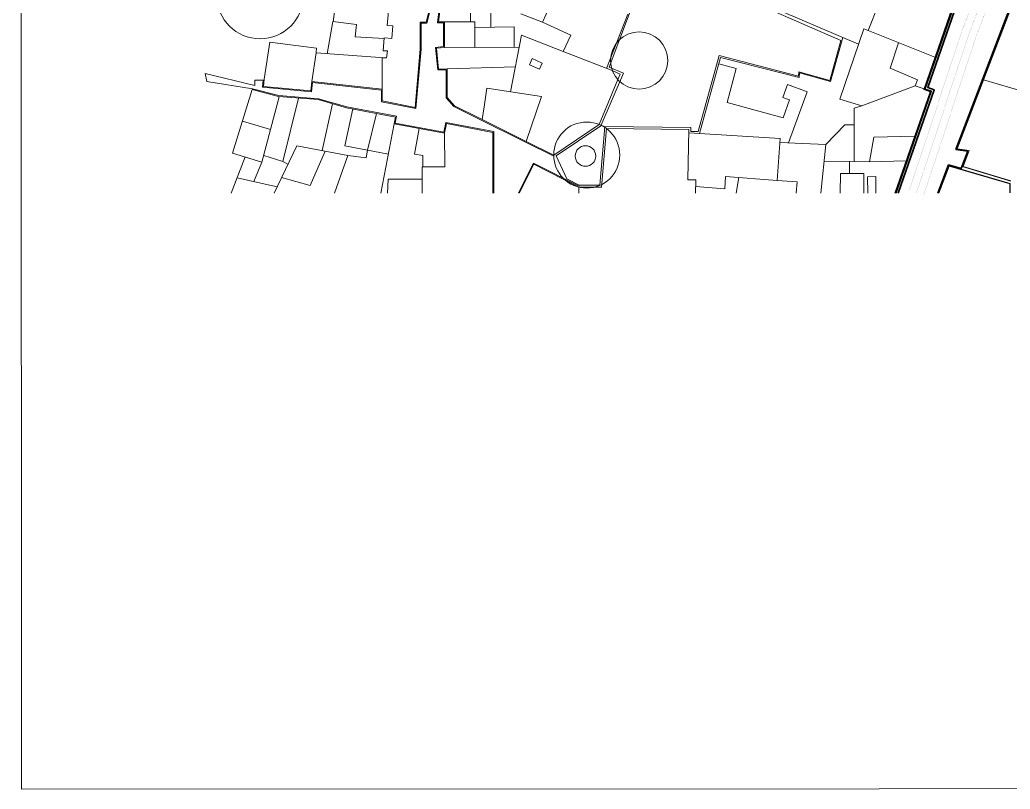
# Model space of a CAD drawing. Header units: millimetres. Extents: x 4203764 to 12476749, y 34048 to 3000914.
# Drawn here: x 11101557 to 11328355, y 1729084 to 1905317 of the extents above; entities that cross this region are included whole.
import ezdxf

# ---------------------------------------------------------------- set-up
doc = ezdxf.new("R2010")
doc.units = ezdxf.units.MM
doc.header["$MEASUREMENT"] = 0
for name, color, linetype, lineweight in [('2', 240, 'Continuous', 25), ('4', 1, 'Continuous', 35), ('building property', 253, 'Continuous', 15), ('FORMAT', 250, 'Continuous', 0), ('open space', 94, 'Continuous', 5), ('road netwrk', 1, 'Continuous', 35), ('streets', 254, 'Continuous', 9)]:
    doc.layers.add(name, color=color, linetype=linetype, lineweight=lineweight)

# ---------------------------------------------------------------- blocks, each defined once
blk = doc.blocks.new('EEEEEEEEE')
at = {"layer": 'FORMAT'}
blk.add_lwpolyline([(11101940, 671029), (12476749, 671572), (12476365, 1642602), (11101557, 1642059)], close=True, dxfattribs=at)

msp = doc.modelspace()

# ---------------------------------------------------------------- linework, layer by layer
at = {"layer": '2', "const_width": 23.31871}
for points in [[(11331505.81311, 1940216.73992), (11317216.34118, 1902504.60278), (11305240.91102, 1866186.19968)], [(11334773.44344, 1939039.18417), (11320490.78164, 1901345.02001), (11308539.10979, 1865098.66978)]]:
    msp.add_lwpolyline(points, dxfattribs=at)
at = {"layer": '4', "const_width": 23.31871}
msp.add_lwpolyline([(11481294.00148, 2243093.91698), (11471001.10319, 2214172.22983), (11460773.56777, 2198727.16007), (11440431.50525, 2159854.40481), (11410827.02353, 2106378.31538), (11407932.35347, 2098006.64963), (11381009.78312, 2054501.2777), (11379713.66964, 2049593.78034), (11361154.51518, 2015952.90746), (11347620.71037, 1981964.43153), (11333139.62828, 1939627.96205), (11318853.56141, 1901924.81139), (11306890.0104, 1865642.43473)], dxfattribs=at)
at = {"layer": 'building property'}
for p, q in [((11196511.79963, 1912232.2157), (11194578.34645, 1904741.6973)), ((11198421.44172, 1913193.16257), (11197452.45629, 1904861.05064)), ((11209262.69403, 1912774.0554), (11209436.73869, 1903642.89152)), ((11224745.59637, 1912383.56679), (11221274.09258, 1904753.45288)), ((11174097.87403, 1911165.13462), (11173347.50604, 1904882.19951)), ((11204789.03171, 1904863.94986), (11204786.94518, 1910143.97915)), ((11316296.93617, 1911673.93631), (11308557.21873, 1889337.81841)), ((11329756.68087, 1911247.1608), (11316214.71296, 1875780.27432)), ((11186115.85702, 1908871.60362), (11185699.32529, 1904029.14487)), ((11271393.8217, 1909213.05183), (11293604.90183, 1899726.08611)), ((11298165.07227, 1908793.37041), (11295800.3592, 1902864.23122)), ((11216321.33316, 1906711.79746), (11221274.09258, 1904753.45288)), ((11240782.91136, 1906573.73374), (11235941.31705, 1894186.16201)), ((11171971.60707, 1897544.20111), (11173205.70851, 1904899.13432)), ((11173205.70851, 1904899.13432), (11178654.11921, 1904248.43319)), ((11178654.11921, 1904248.43319), (11178317.08648, 1901426.41149)), ((11185699.32529, 1904029.14487), (11186987.74081, 1903918.31978)), ((11186987.74081, 1903918.31978), (11186738.96274, 1901026.10906)), ((11194578.34645, 1904741.6973), (11193223.86536, 1904741.16204)), ((11193223.86536, 1904741.16204), (11193226.30401, 1898570.07588)), ((11197452.45629, 1904861.05064), (11205741.83419, 1904864.32638)), ((11205741.83419, 1904864.32638), (11198778.63219, 1904861.57471)), ((11198778.63219, 1904861.57471), (11198780.94586, 1899006.76321)), ((11205744.14785, 1899009.51488), (11205741.83419, 1904864.32638)), ((11205742.34469, 1903572.47448), (11214742.80027, 1903744.02777)), ((11214742.80027, 1903744.02777), (11214744.66982, 1899013.07165)), ((11221274.09258, 1904753.45288), (11227718.25787, 1901821.52493)), ((11294812.87431, 1903258.0689), (11289308.37692, 1887163.50519)), ((11295800.3592, 1902864.23122), (11294812.87431, 1903258.0689)), ((11295800.3592, 1902864.23122), (11311129.85775, 1896762.21976)), ((11178317.08648, 1901426.41149), (11184956.79338, 1901055.7787)), ((11184963.66132, 1901178.81441), (11184796.94684, 1898192.20532)), ((11186738.96274, 1901026.10906), (11184963.66132, 1901178.81441)), ((11216468.66599, 1901796.90919), (11213959.50105, 1888832.41851)), ((11226010.32787, 1898067.6185), (11216468.66599, 1901796.90919)), ((11227718.25787, 1901821.52493), (11226010.32787, 1898067.6185)), ((11287232.5762, 1891162.4009), (11290007.90158, 1901262.46425)), ((11158788.81948, 1900194.57743), (11157539.2315, 1891686.74964)), ((11169533.99021, 1898807.73644), (11158788.81948, 1900194.57743)), ((11169453.74127, 1897732.03826), (11169533.99021, 1898807.73644)), ((11193226.30401, 1898570.07588), (11192080.65848, 1885214.89611)), ((11198780.94586, 1899006.76321), (11196964.50581, 1898826.29859)), ((11196964.50581, 1898826.29859), (11197440.5187, 1894035.06113)), ((11198780.94586, 1899006.76321), (11215929.96899, 1899013.54005)), ((11205744.14785, 1899009.51488), (11215929.96899, 1899013.54005)), ((11302810.02431, 1900073.98621), (11300857.14023, 1894253.7208)), ((11169453.74127, 1897732.03826), (11168400.64925, 1891159.99791)), ((11185033.45022, 1896569.76501), (11169453.74127, 1897732.03826)), ((11185531.37962, 1896569.96178), (11184535.52081, 1896569.56824)), ((11184535.52081, 1896569.56824), (11184568.24547, 1889398.10797)), ((11184796.94684, 1898192.20532), (11185740.39561, 1898192.57815)), ((11185740.39561, 1898192.57815), (11185531.37962, 1896569.96178)), ((11218903.49032, 1896447.95499), (11218251.59362, 1895024.60107)), ((11221182.07139, 1895404.36391), (11218903.49032, 1896447.95499)), ((11226010.32787, 1898067.6185), (11237236.42099, 1893679.97985)), ((11262024.92658, 1896688.76917), (11257234.99907, 1879250.82022)), ((11262024.92658, 1896688.76917), (11280039.35451, 1892088.22453)), ((11197440.5187, 1894035.06113), (11198583.22494, 1894035.5127)), ((11198583.22494, 1894035.5127), (11199409.68614, 1894090.89404)), ((11198583.22494, 1894035.5127), (11198583.22494, 1894035.5127)), ((11199409.68614, 1894090.89404), (11215057.72789, 1894506.79703)), ((11199409.68614, 1894090.89404), (11199411.09718, 1890520.21929)), ((11218251.59362, 1895024.60107), (11220530.1747, 1893981.00999)), ((11220530.1747, 1893981.00999), (11221182.07139, 1895404.36391)), ((11265638.33951, 1894157.73446), (11261630.12687, 1895251.4829)), ((11263510.90108, 1886361.4028), (11265638.33951, 1894157.73446)), ((11300857.14023, 1894253.7208), (11307102.28629, 1891583.57853)), ((11157389.9378, 1890074.87915), (11157539.2315, 1891686.74964)), ((11238475.71579, 1891628.31771), (11234251.64029, 1881341.61737)), ((11237236.42099, 1893679.97985), (11239070.59753, 1892893.93591)), ((11238475.71579, 1891628.31771), (11239070.59753, 1892893.93591)), ((11280039.35451, 1892088.22453), (11280106.15879, 1893146.9728)), ((11280106.15879, 1893146.9728), (11287232.5762, 1891162.4009)), ((11307102.28629, 1891583.57853), (11306608.66628, 1890213.2891)), ((11154783.77722, 1889335.28955), (11150298.05366, 1874794.57957)), ((11154783.77722, 1889335.28955), (11160825.26975, 1887740.88084)), ((11168173.55155, 1889076.08574), (11157389.9378, 1890074.87915)), ((11168400.64925, 1891159.99791), (11168173.55155, 1889076.08574)), ((11184568.24547, 1889398.10797), (11168400.64925, 1891159.99791)), ((11184569.2989, 1886732.35791), (11184568.24547, 1889398.10797)), ((11199411.09718, 1890520.21929), (11199412.26942, 1887553.81246)), ((11208538.10924, 1889678.86411), (11207863.65967, 1885359.08814)), ((11221042.72985, 1887726.50917), (11208538.10924, 1889678.86411)), ((11277353.69232, 1890462.10253), (11276291.36804, 1887528.91785)), ((11281830.13066, 1888840.85134), (11277353.69232, 1890462.10253)), ((11294406.57171, 1885579.86378), (11306608.66628, 1890213.2891)), ((11306608.66628, 1890213.2891), (11308619.17702, 1889516.62439)), ((11308557.21873, 1889337.81841), (11310011.68494, 1888833.82942)), ((11157001.9053, 1872726.48075), (11160955.2956, 1887706.56576)), ((11160825.26975, 1887740.88084), (11169886.84248, 1887034.77665)), ((11161776.31688, 1872836.56594), (11165356.05612, 1887387.82875)), ((11169886.84248, 1887034.77665), (11176372.61781, 1885174.41186)), ((11199412.26942, 1887553.81246), (11201074.33458, 1885595.32451)), ((11217480.23717, 1877462.56163), (11221042.72985, 1887726.50917)), ((11276291.36804, 1887528.91785), (11277842.59763, 1886967.10226)), ((11277842.59763, 1886967.10226), (11276353.96197, 1882856.8288)), ((11277594.00922, 1877144.49207), (11281830.13066, 1888840.85134)), ((11289308.37692, 1887163.50519), (11294406.57171, 1885579.86378)), ((11310011.68494, 1888833.82942), (11301974.93138, 1865640.49242)), ((11173129.73015, 1886104.59426), (11170831.39404, 1875367.40234)), ((11177854.774, 1884893.10145), (11175954.3653, 1876436.89764)), ((11176372.61781, 1885174.41186), (11187566.81847, 1883049.77398)), ((11192080.65848, 1885214.89611), (11184569.2989, 1886732.35791)), ((11201074.33458, 1885595.32451), (11206673.68092, 1882826.66747)), ((11207863.65967, 1885359.08814), (11207424.22433, 1882454.11638)), ((11276353.96197, 1882856.8288), (11263510.90108, 1886361.4028)), ((11294406.57171, 1885579.86378), (11292656.53497, 1885094.61239)), ((11292656.53497, 1885094.61239), (11292661.37295, 1872851.92292)), ((11181211.98776, 1875439.01095), (11183214.46582, 1883875.84219)), ((11187566.81847, 1883049.77398), (11187275.08353, 1881512.69346)), ((11206673.68092, 1882826.66747), (11217480.23717, 1877462.56163)), ((11152540.91544, 1882064.93456), (11158978.60045, 1880216.52325)), ((11187275.08353, 1881512.69346), (11184253.74066, 1865593.97212)), ((11187275.08353, 1881512.69346), (11198819.90594, 1879321.50825)), ((11193047.49473, 1880417.10085), (11191938.002, 1874571.45328)), ((11198819.90594, 1879321.50825), (11199243.96649, 1881555.78027)), ((11199243.96649, 1881555.78027), (11209899.77802, 1879533.32761)), ((11223819.22501, 1874344.81086), (11234251.64029, 1881341.61737)), ((11235898.84355, 1880409.06928), (11234770.24369, 1867001.97707)), ((11254779.75702, 1880176.66375), (11235898.84355, 1880409.06928)), ((11254565.85842, 1868668.05345), (11254779.75702, 1880176.66375)), ((11286169.35869, 1876768.94469), (11290463.85721, 1881251.52964)), ((11290463.85721, 1881251.52964), (11292658.05331, 1881252.39673)), ((11198819.90594, 1879321.50825), (11198853.53809, 1871610.53579)), ((11209899.77802, 1879533.32761), (11209905.28248, 1865604.10893)), ((11275694.83935, 1878125.15198), (11254765.34833, 1879401.4178)), ((11275007.18599, 1868527.99978), (11275694.83935, 1878125.15198)), ((11296166.219, 1872806.31241), (11297112.85488, 1878434.82039)), ((11297112.85488, 1878434.82039), (11306477.74134, 1878635.19085)), ((11159776.47242, 1865584.29936), (11164959.26314, 1876477.06118)), ((11164959.26314, 1876477.06118), (11176703.52493, 1874257.74351)), ((11175954.3653, 1876436.89764), (11185951.57458, 1874539.44644)), ((11217480.23717, 1877462.56163), (11223819.29124, 1874316.0128)), ((11275630.73387, 1877230.47142), (11275630.73387, 1877230.47142)), ((11275630.73387, 1877230.47142), (11286169.35869, 1876768.94469)), ((11286169.35869, 1876768.94469), (11285003.46204, 1865633.78574)), ((11316214.71296, 1875780.27432), (11318938.27729, 1875357.33533)), ((11153139.05906, 1873918.14611), (11149923.98039, 1865580.40591)), ((11150298.05366, 1874794.57957), (11157001.9053, 1872726.48075)), ((11157406.58711, 1874259.89068), (11161776.31688, 1872836.56594)), ((11171471.67394, 1875246.4084), (11168053.03977, 1867386.12257)), ((11173651.4052, 1865589.78236), (11176703.52493, 1874257.74351)), ((11176703.52493, 1874257.74351), (11180881.73008, 1873698.9635)), ((11180881.73008, 1873698.9635), (11181211.98776, 1875439.01095)), ((11191938.002, 1874571.45328), (11193850.05883, 1874208.54855)), ((11193850.05883, 1874208.54855), (11193851.08628, 1871608.55895)), ((11318938.27729, 1875357.33533), (11317557.39148, 1871733.30538)), ((11157001.9053, 1872726.48075), (11155158.95355, 1868264.01441)), ((11161776.31688, 1872836.56594), (11162959.29895, 1872273.70148)), ((11198853.53809, 1871610.53579), (11193701.03607, 1871608.49966)), ((11193701.03607, 1871608.49966), (11193703.41137, 1865597.70638)), ((11215912.45809, 1865606.48281), (11219285.61195, 1872239.58524)), ((11219285.61195, 1872239.58524), (11229579.7209, 1867004.68744)), ((11292661.37295, 1872851.92292), (11285768.62237, 1872941.62213)), ((11291544.73545, 1872866.45435), (11291545.29042, 1870108.19445)), ((11292661.37295, 1872851.92292), (11296166.219, 1872806.31241)), ((11296166.219, 1872806.31241), (11304530.86134, 1873016.67293)), ((11317557.39148, 1871733.30538), (11328502.12476, 1868401.71985)), ((11151300.22531, 1869149.45469), (11160471.46732, 1867044.98229)), ((11168053.03977, 1867386.12257), (11161480.41048, 1869165.49574)), ((11185748.86016, 1865594.56296), (11185934.65073, 1868843.89893)), ((11185934.65073, 1868843.89893), (11193702.12735, 1868846.96843)), ((11262970.00129, 1866609.44222), (11263191.69971, 1869450.12749)), ((11263191.69971, 1869450.12749), (11275007.18599, 1868527.99978)), ((11266236.24494, 1869212.51903), (11265609.99712, 1865626.12196)), ((11289438.10683, 1865635.5382), (11289504.36993, 1870107.38793)), ((11289504.36993, 1870107.38793), (11294810.73971, 1870109.48487)), ((11294810.73971, 1870109.48487), (11294812.50685, 1865637.66202)), ((11295695.42818, 1869362.55573), (11297603.35265, 1869398.15893)), ((11295764.93027, 1865638.03839), (11295695.42818, 1869362.55573)), ((11297603.35265, 1869398.15893), (11297604.83826, 1865638.76547)), ((11229555.78642, 1867010.59587), (11229556.33916, 1865611.87451)), ((11234770.24369, 1867001.97707), (11229555.79064, 1866999.91645)), ((11256344.3645, 1868634.9982), (11254565.85842, 1868668.05345)), ((11256288.37318, 1865622.4383), (11256344.3645, 1868634.9982)), ((11256316.36884, 1867128.71825), (11262970.00129, 1866609.44222)), ((11275007.18599, 1868527.99978), (11279548.03462, 1868173.61383)), ((11279548.03462, 1868173.61383), (11279349.64194, 1865631.5515))]:
    msp.add_line(p, q, dxfattribs=at)
for points in [[(11338461.68216, 1880311.39851), (11341029.4212, 1886066.09328), (11322242.72643, 1891567.85193)], [(11312037.64778, 1865644.46894), (11314384.92423, 1871825.70644), (11328284.88486, 1867737.47104), (11328285.70942, 1865650.88974)]]:
    msp.add_lwpolyline(points, dxfattribs=at)
at = {"layer": 'open space'}
for p, q in [((11236507.96678, 1894431.68246), (11244945.13396, 1916779.9634)), ((11271736.66445, 1908392.57269), (11289538.96389, 1900566.95484)), ((11289538.96389, 1900566.95484), (11287059.31518, 1891437.74245)), ((11261687.30688, 1897133.69817), (11256898.70028, 1879700.55805)), ((11279842.3602, 1892441.0645), (11261687.30688, 1897133.69817)), ((11261687.30688, 1897133.69817), (11261687.30688, 1897133.69817)), ((11239766.45207, 1893084.35373), (11236507.96678, 1894431.68246)), ((11234607.54182, 1881046.4107), (11239766.45207, 1893084.35373)), ((11279947.05157, 1893369.55371), (11279842.3602, 1892441.0645)), ((11287059.31518, 1891437.74245), (11279947.05157, 1893369.55371)), ((11224371.66202, 1874181.41649), (11234607.54182, 1881046.4107)), ((11235491.61527, 1880857.52626), (11234362.57707, 1867445.22682)), ((11255231.38293, 1880614.54908), (11235491.61527, 1880857.52626)), ((11255214.97715, 1879731.85166), (11255231.38293, 1880614.54908)), ((11256898.70028, 1879700.55805), (11255214.97715, 1879731.85166)), ((11226843.67902, 1868892.75448), (11224371.66202, 1874181.41649)), ((11229663.00986, 1867443.36967), (11226843.67902, 1868892.75448)), ((11234362.57707, 1867445.22682), (11229663.00986, 1867443.36967))]:
    msp.add_line(p, q, dxfattribs=at)
for centre, radius in [((11156586.09945, 1910855.1631), 9901.09161), ((11243380.66037, 1895991.24702), 6564.57413), ((11231379.73601, 1874347.79857), 7560.51159), ((11231098.95906, 1874112.0123), 2351.43009)]:
    msp.add_circle(centre, radius, dxfattribs=at)
at = {"layer": 'road netwrk'}
for p, q in [((11329487.79539, 1911120.23781), (11315931.51265, 1875615.86027)), ((11315931.51265, 1875615.86027), (11318655.25301, 1875192.89395))]:
    msp.add_line(p, q, dxfattribs=at)
for points in [[(11302192.8973, 1865640.57855), (11310273.68049, 1888960.98107), (11308819.21428, 1889464.97006), (11322987.74284, 1930175.01662), (11323856.5493, 1933440.00658), (11332609.21951, 1960464.24041), (11335268.01084, 1959760.47635), (11342773.68554, 1982275.32864), (11340594.97013, 1983125.44922), (11346216.1284, 1994453.68152), (11347909.23259, 2005283.40352), (11347987.07617, 2006150.72174), (11349240.73615, 2006038.2032), (11357263.64531, 2018902.26168), (11357011.80143, 2019527.40489), (11360996.96366, 2026761.2557), (11362416.02358, 2025979.48895), (11376423.84406, 2052566.61883), (11373626.95482, 2053433.51051), (11389016.10641, 2076956.93161)], [(11302736.5801, 1865640.7934), (11310927.18853, 1889278.1415), (11309473.38276, 1889781.90164), (11323479.16966, 1930024.34705), (11324349.4109, 1933294.72891), (11332948.0006, 1959843.23274), (11335602.7777, 1959140.53122), (11343415.44738, 1982576.27964), (11341304.5738, 1983399.92878), (11346711.3943, 1994296.20953), (11348419.3158, 2005220.70861), (11348452.74914, 2005593.21643), (11349509.41744, 2005498.37829), (11357837.65294, 2018852.00182), (11357579.36213, 2019493.14803), (11361199.00824, 2026063.51543), (11362626.52864, 2025277.08777), (11377166.47062, 2052874.19515), (11374429.76691, 2053722.43241), (11389445.94137, 2076675.73122)], [(11311817.34324, 1865644.38188), (11314260.10392, 1872077.06426), (11317144.73047, 1871228.64226), (11318655.25301, 1875192.89395)]]:
    msp.add_lwpolyline(points, dxfattribs=at)
at = {"layer": 'streets'}
for p, q in [((11194737.88277, 1904535.83654), (11196725.39956, 1912235.80631)), ((11198238.81701, 1913405.4404), (11197221.18606, 1904655.03545)), ((11316491.40932, 1911606.22447), (11308819.21428, 1889464.97006)), ((11193429.87051, 1904535.31965), (11194737.88277, 1904535.83654)), ((11193432.23128, 1898561.30032), (11193429.87051, 1904535.31965)), ((11197221.18606, 1904655.03545), (11198572.7898, 1904655.56957)), ((11198572.7898, 1904655.56957), (11198574.94837, 1899193.23479)), ((11192266.10317, 1884967.34821), (11193432.23128, 1898561.30032)), ((11198574.94837, 1899193.23479), (11196739.23241, 1899010.8551)), ((11196739.23241, 1899010.8551), (11197254.04711, 1893829.06364)), ((11197254.04711, 1893829.06364), (11198590.15736, 1893829.59163)), ((11198590.15736, 1893829.59163), (11199203.84935, 1893870.71527)), ((11199203.84935, 1893870.71527), (11199205.17341, 1890520.13791)), ((11144015.08691, 1893047.10767), (11155381.1954, 1890266.79351)), ((11144015.08691, 1893047.10767), (11144367.02722, 1891170.17326)), ((11155381.1954, 1890266.79351), (11155403.82042, 1891519.36391)), ((11155403.82042, 1891519.36391), (11157313.72753, 1891484.86551)), ((11144367.02722, 1891170.17326), (11154826.04659, 1889537.10847)), ((11154826.04659, 1889537.10847), (11160859.82163, 1887944.73648)), ((11157313.72753, 1891484.86551), (11157165.89999, 1889888.82466)), ((11157165.89999, 1889888.82466), (11168356.31285, 1888852.35295)), ((11168356.31285, 1888852.35295), (11168583.05225, 1890932.97731)), ((11168583.05225, 1890932.97731), (11184362.39466, 1889213.39796)), ((11199205.17341, 1890520.13791), (11199206.37551, 1887478.17625)), ((11308819.21428, 1889464.97006), (11310273.68049, 1888960.98107)), ((11160859.82163, 1887944.73648), (11169923.60205, 1887238.46026)), ((11169923.60205, 1887238.46026), (11176420.30595, 1885374.96074)), ((11184362.39466, 1889213.39796), (11184363.44168, 1886563.86171)), ((11199206.37551, 1887478.17625), (11200944.88516, 1885429.61023)), ((11310273.68049, 1888960.98107), (11302169.50498, 1865573.07047)), ((11176420.30595, 1885374.96074), (11187807.52896, 1883213.68759)), ((11184363.44168, 1886563.86171), (11192266.10317, 1884967.34821)), ((11200944.88516, 1885429.61023), (11206582.26604, 1882642.1466)), ((11187807.52896, 1883213.68759), (11187515.79401, 1881676.60707)), ((11206582.26604, 1882642.1466), (11217388.68053, 1877278.11113)), ((11187515.79401, 1881676.60707), (11198655.99233, 1879562.21873)), ((11198655.99233, 1879562.21873), (11199080.05288, 1881796.49075)), ((11199080.05288, 1881796.49075), (11210105.63443, 1879703.85646)), ((11210105.63443, 1879703.85646), (11210111.20625, 1865604.19031)), ((11217388.68053, 1877278.11113), (11223727.73459, 1874131.5623)), ((11215728.90505, 1865699.82566), (11219195.40175, 1872516.48112)), ((11219195.40175, 1872516.48112), (11229673.06374, 1867188.24048)), ((11317337.88015, 1871735.54894), (11328517.90836, 1868332.33944))]:
    msp.add_line(p, q, dxfattribs=at)
msp.add_lwpolyline([(11317093.24857, 1871093.53194), (11328346.64373, 1867783.70037), (11328347.48655, 1865650.91415)], dxfattribs=at)

# ---------------------------------------------------------------- block references
at = {"layer": '2'}
msp.add_blockref('EEEEEEEEE', (0, 1058054.92715), dxfattribs=at)

doc.saveas('drawing.dxf')
